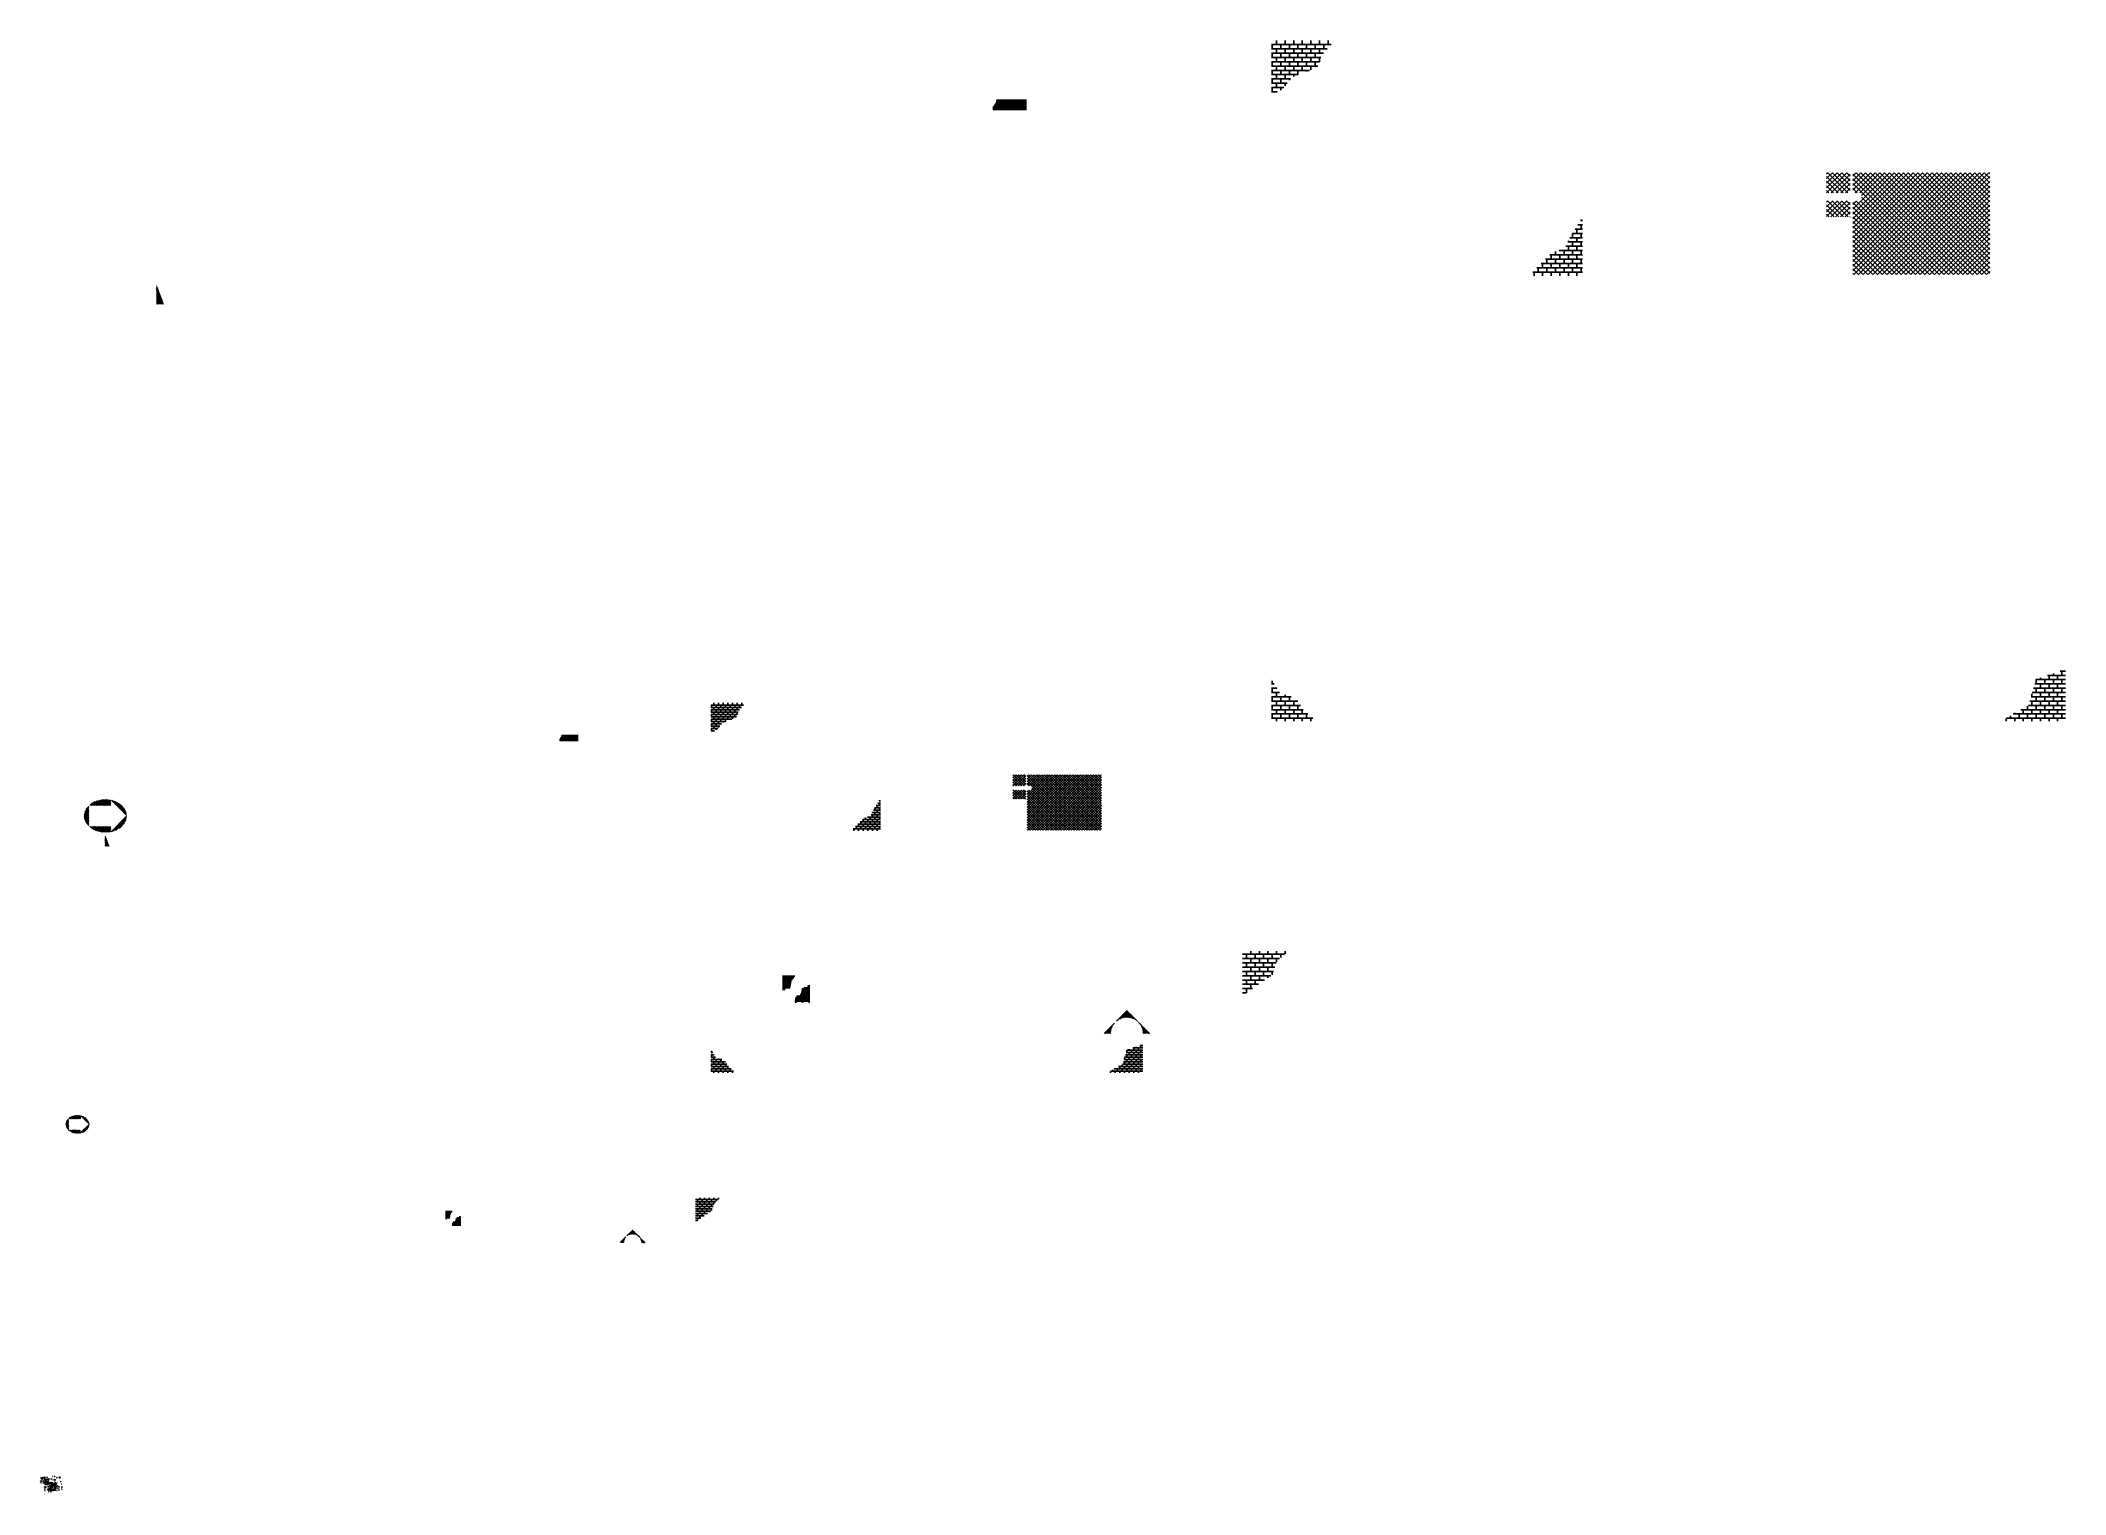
# Paper-space layout 'Layout1' of a CAD drawing. Extents: x -27590 to 13862845, y -26424 to 9949930.
import ezdxf

# ---------------------------------------------------------------- set-up
doc = ezdxf.new("R2010")
doc.units = 0
doc.header["$LTSCALE"] = 1000
doc.layers.get('0').update_dxf_attribs({"linetype": 'CONTINUOUS'})
for name, color, linetype in [('DIM', 2, 'CONTINUOUS'), ('DN', 4, 'CONTINUOUS'), ('FORM', 1, 'CONTINUOUS')]:
    doc.layers.add(name, color=color, linetype=linetype)

# ---------------------------------------------------------------- blocks, each defined once
blk = doc.blocks.new('*X')
at = {"color": 0}
for p, q in [((45733, 53920), (47954, 53920)), ((45733, 53760), (47812, 53760)), ((45733, 53600), (47670, 53600)), ((45760, 53760), (45760, 53920)), ((45760, 53440), (45760, 53600)), ((45920, 53920), (45920, 54074)), ((45920, 53600), (45920, 53760)), ((46080, 53760), (46080, 53920)), ((46080, 53440), (46080, 53600)), ((46240, 53920), (46240, 54074)), ((46240, 53600), (46240, 53760)), ((46400, 53760), (46400, 53920)), ((46400, 53440), (46400, 53600)), ((46560, 53920), (46560, 54074)), ((46560, 53600), (46560, 53760)), ((46720, 53760), (46720, 53920)), ((46720, 53440), (46720, 53600)), ((46880, 53920), (46880, 54074)), ((46880, 53600), (46880, 53760)), ((47040, 53760), (47040, 53920)), ((47040, 53440), (47040, 53600)), ((47200, 53920), (47200, 54074)), ((47200, 53600), (47200, 53760)), ((47360, 53760), (47360, 53920)), ((47360, 53440), (47360, 53600)), ((47520, 53920), (47520, 54074)), ((47520, 53600), (47520, 53760)), ((47680, 53760), (47680, 53920)), ((47840, 53920), (47840, 54074)), ((45733, 53440), (47573, 53440)), ((45733, 53280), (47520, 53280)), ((45733, 53120), (47466, 53120)), ((45733, 52960), (47152, 52960)), ((45760, 53120), (45760, 53280)), ((45760, 52800), (45760, 52960)), ((45920, 53280), (45920, 53440)), ((45920, 52960), (45920, 53120)), ((46080, 53120), (46080, 53280)), ((46080, 52800), (46080, 52960)), ((46240, 53280), (46240, 53440)), ((46240, 52960), (46240, 53120)), ((46400, 53120), (46400, 53280)), ((46400, 52800), (46400, 52960)), ((46560, 53280), (46560, 53440)), ((46560, 52960), (46560, 53120)), ((46720, 53120), (46720, 53280)), ((46720, 52800), (46720, 52960)), ((46880, 53280), (46880, 53440)), ((46880, 52960), (46880, 53120)), ((47040, 53120), (47040, 53280)), ((47040, 52918), (47040, 52960)), ((47200, 53280), (47200, 53440)), ((47200, 52978), (47200, 53120)), ((47360, 53120), (47360, 53280)), ((47520, 53281), (47520, 53440)), ((45733, 52800), (46729, 52800)), ((45733, 52640), (46437, 52640)), ((45733, 52480), (46315, 52480)), ((45733, 52320), (46193, 52320)), ((45733, 52160), (45949, 52160)), ((45760, 52480), (45760, 52640)), ((45760, 52160), (45760, 52320)), ((45920, 52640), (45920, 52800)), ((45920, 52320), (45920, 52480)), ((45920, 52145), (45920, 52160)), ((46080, 52480), (46080, 52640)), ((46080, 52227), (46080, 52320)), ((46240, 52640), (46240, 52800)), ((46240, 52382), (46240, 52480)), ((46400, 52592), (46400, 52640)), ((46560, 52736), (46560, 52800)), ((35354, 51531), (36604, 51531)), ((35354, 51500), (36604, 51500)), ((35359, 51562), (36604, 51562)), ((35367, 51594), (36604, 51594)), ((35375, 51491), (35375, 51614)), ((35380, 51625), (36604, 51625)), ((35398, 51656), (36604, 51656)), ((35422, 51688), (36604, 51688)), ((35443, 51719), (36604, 51719)), ((35459, 51750), (36604, 51750)), ((35469, 51781), (36604, 51781)), ((35475, 51812), (36604, 51812)), ((35477, 51844), (36604, 51844)), ((35500, 51491), (35500, 51871)), ((35625, 51491), (35625, 51871)), ((35750, 51491), (35750, 51871)), ((35875, 51491), (35875, 51871)), ((36000, 51491), (36000, 51871)), ((36125, 51491), (36125, 51871)), ((36250, 51491), (36250, 51871)), ((36375, 51491), (36375, 51871)), ((36500, 51491), (36500, 51871)), ((66428, 48397), (67175, 49144)), ((66428, 48574), (66999, 49144)), ((66428, 48750), (66822, 49144)), ((66428, 48927), (66645, 49144)), ((66428, 49104), (66468, 49144)), ((67218, 48394), (66468, 49144)), ((66602, 48394), (67303, 49095)), ((67303, 48486), (66645, 49144)), ((67303, 48663), (66821, 49144)), ((67303, 48839), (66998, 49144)), ((67303, 49016), (67175, 49144)), ((67403, 45483), (71064, 49144)), ((67403, 45659), (70888, 49144)), ((67403, 45836), (70711, 49144)), ((67403, 46013), (70534, 49144)), ((67403, 46190), (70357, 49144)), ((67403, 46367), (70181, 49144)), ((67403, 46543), (70004, 49144)), ((67403, 46720), (69827, 49144)), ((67403, 46897), (69650, 49144)), ((67403, 47074), (69473, 49144)), ((67403, 47250), (69297, 49144)), ((67403, 47427), (69120, 49144)), ((67403, 47604), (68943, 49144)), ((67403, 48488), (68059, 49144)), ((67403, 48665), (67882, 49144)), ((67403, 48841), (67706, 49144)), ((67403, 49018), (67529, 49144)), ((71152, 45344), (67403, 49093)), ((67441, 45344), (71241, 49144)), ((67486, 48394), (68236, 49144)), ((71329, 45344), (67529, 49144)), ((67618, 45344), (71418, 49144)), ((67663, 48394), (68413, 49144)), ((71505, 45344), (67705, 49144)), ((67733, 48111), (68766, 49144)), ((67733, 48288), (68590, 49144)), ((67795, 45344), (71595, 49144)), ((71682, 45344), (67882, 49144)), ((67971, 45344), (71771, 49144)), ((71859, 45344), (68059, 49144)), ((68148, 45344), (71948, 49144)), ((72036, 45344), (68236, 49144)), ((68325, 45344), (72125, 49144)), ((72212, 45344), (68412, 49144)), ((68502, 45344), (72302, 49144)), ((72389, 45344), (68589, 49144)), ((68679, 45344), (72479, 49144)), ((72508, 45402), (68766, 49144)), ((72508, 45579), (68943, 49144)), ((72508, 45756), (69120, 49144)), ((72508, 45932), (69296, 49144)), ((72508, 46109), (69473, 49144)), ((72508, 46286), (69650, 49144)), ((72508, 46463), (69827, 49144)), ((72508, 46639), (70003, 49144)), ((72508, 46816), (70180, 49144)), ((72508, 46993), (70357, 49144)), ((72508, 47170), (70534, 49144)), ((72508, 47347), (70711, 49144)), ((72508, 47523), (70887, 49144)), ((72508, 47700), (71064, 49144)), ((72508, 47877), (71241, 49144)), ((72508, 48054), (71418, 49144)), ((72508, 48230), (71594, 49144)), ((72508, 48407), (71771, 49144)), ((72508, 48584), (71948, 49144)), ((72508, 48761), (72125, 49144)), ((72508, 48938), (72302, 49144)), ((72508, 49114), (72478, 49144)), ((67041, 48394), (66428, 49007)), ((66864, 48394), (66428, 48830)), ((66688, 48394), (66428, 48654)), ((66511, 48394), (66428, 48477)), ((66779, 48394), (67303, 48918)), ((66956, 48394), (67303, 48741)), ((67132, 48394), (67303, 48565)), ((70975, 45344), (67403, 48916)), ((70798, 45344), (67403, 48739)), ((67571, 48394), (67403, 48563)), ((68855, 45344), (72508, 48997)), ((69032, 45344), (72508, 48820)), ((69209, 45344), (72508, 48643)), ((69386, 45344), (72508, 48466)), ((66428, 47513), (67009, 48094)), ((66428, 47690), (66832, 48094)), ((66428, 47866), (66656, 48094)), ((66428, 48043), (66479, 48094)), ((66880, 47494), (66428, 47947)), ((66704, 47494), (66428, 47770)), ((66527, 47494), (66428, 47593)), ((67057, 47494), (66457, 48094)), ((66586, 47494), (67186, 48094)), ((67234, 47494), (66634, 48094)), ((66763, 47494), (67303, 48034)), ((67303, 47602), (66811, 48094)), ((66940, 47494), (67303, 47858)), ((67303, 47779), (66988, 48094)), ((67116, 47494), (67303, 47681)), ((67303, 47955), (67164, 48094)), ((67403, 47781), (67716, 48094)), ((67403, 47958), (67540, 48094)), ((70091, 45344), (67403, 48032)), ((69914, 45344), (67403, 47855)), ((69738, 45344), (67403, 47679)), ((70268, 45344), (67518, 48094)), ((70445, 45344), (67695, 48094)), ((70621, 45344), (67733, 48233)), ((69562, 45344), (72508, 48290)), ((69739, 45344), (72508, 48113)), ((69916, 45344), (72508, 47936)), ((70093, 45344), (72508, 47759)), ((70270, 45344), (72508, 47582)), ((56951, 46880), (57333, 46880)), ((56960, 46720), (56960, 46880)), ((57052, 47040), (57333, 47040)), ((57120, 46880), (57120, 47040)), ((57152, 47200), (57333, 47200)), ((57253, 47360), (57333, 47360)), ((57280, 47360), (57280, 47402)), ((57280, 47040), (57280, 47200)), ((57280, 46720), (57280, 46880)), ((67293, 47494), (67303, 47504)), ((69561, 45344), (67403, 47502)), ((69384, 45344), (67403, 47325)), ((69207, 45344), (67403, 47148)), ((69030, 45344), (67403, 46972)), ((70446, 45344), (72508, 47406)), ((70623, 45344), (72508, 47229)), ((70800, 45344), (72508, 47052)), ((70977, 45344), (72508, 46875)), ((56105, 46080), (57333, 46080)), ((56160, 45920), (56160, 46080)), ((56320, 46080), (56320, 46202)), ((56456, 46240), (57333, 46240)), ((56480, 46240), (56480, 46247)), ((56480, 45920), (56480, 46080)), ((56640, 46080), (56640, 46240)), ((56701, 46400), (57333, 46400)), ((56778, 46560), (57333, 46560)), ((56800, 46560), (56800, 46606)), ((56800, 46240), (56800, 46400)), ((56800, 45920), (56800, 46080)), ((56855, 46720), (57333, 46720)), ((56960, 46400), (56960, 46560)), ((56960, 46080), (56960, 46240)), ((57120, 46560), (57120, 46720)), ((57120, 46240), (57120, 46400)), ((57120, 45920), (57120, 46080)), ((57280, 46400), (57280, 46560)), ((57280, 46080), (57280, 46240)), ((68854, 45344), (67403, 46795)), ((68677, 45344), (67403, 46618)), ((68500, 45344), (67403, 46441)), ((68323, 45344), (67403, 46264)), ((68147, 45344), (67403, 46088)), ((71153, 45344), (72508, 46699)), ((71330, 45344), (72508, 46522)), ((71507, 45344), (72508, 46345)), ((71684, 45344), (72508, 46168)), ((55471, 45440), (57333, 45440)), ((55520, 45294), (55520, 45440)), ((55626, 45600), (57333, 45600)), ((55680, 45440), (55680, 45600)), ((55785, 45760), (57333, 45760)), ((55840, 45600), (55840, 45760)), ((55840, 45294), (55840, 45440)), ((55945, 45920), (57333, 45920)), ((56000, 45760), (56000, 45920)), ((56000, 45440), (56000, 45600)), ((56160, 45600), (56160, 45760)), ((56160, 45294), (56160, 45440)), ((56320, 45760), (56320, 45920)), ((56320, 45440), (56320, 45600)), ((56480, 45600), (56480, 45760)), ((56480, 45294), (56480, 45440)), ((56640, 45760), (56640, 45920)), ((56640, 45440), (56640, 45600)), ((56800, 45600), (56800, 45760)), ((56800, 45294), (56800, 45440)), ((56960, 45760), (56960, 45920)), ((56960, 45440), (56960, 45600)), ((57120, 45600), (57120, 45760)), ((57120, 45294), (57120, 45440)), ((57280, 45760), (57280, 45920)), ((57280, 45440), (57280, 45600)), ((67970, 45344), (67403, 45911)), ((67793, 45344), (67403, 45734)), ((67616, 45344), (67403, 45557)), ((67439, 45344), (67403, 45381)), ((71861, 45344), (72508, 45991)), ((72037, 45344), (72508, 45815)), ((72214, 45344), (72508, 45638)), ((72391, 45344), (72508, 45461)), ((4160, 44951), (4165, 44956)), ((4160, 44907), (4177, 44924)), ((4160, 44863), (4189, 44892)), ((4160, 44819), (4202, 44860)), ((4160, 44774), (4214, 44828)), ((4160, 44730), (4226, 44796)), ((4160, 44686), (4238, 44764)), ((4160, 44642), (4250, 44732)), ((4160, 44598), (4262, 44700)), ((4160, 44553), (4274, 44668)), ((4160, 44509), (4287, 44636)), ((4160, 44465), (4299, 44604)), ((4160, 44421), (4311, 44572)), ((4160, 44377), (4323, 44540)), ((4160, 44332), (4335, 44508)), ((4160, 44288), (4347, 44476)), ((4160, 44244), (4359, 44443)), ((4202, 44242), (4372, 44411)), ((4246, 44242), (4384, 44379)), ((4291, 44242), (4396, 44347)), ((4335, 44242), (4408, 44315)), ((4379, 44242), (4420, 44283)), ((4423, 44242), (4432, 44251)), ((45733, 30240), (45735, 30240)), ((45760, 30080), (45760, 30200)), ((74230, 30240), (75333, 30240)), ((74240, 30080), (74240, 30240)), ((74400, 30240), (74400, 30314)), ((74560, 30080), (74560, 30240)), ((74657, 30400), (75333, 30400)), ((74720, 30240), (74720, 30400)), ((74880, 30400), (74880, 30475)), ((74880, 30080), (74880, 30240)), ((75040, 30240), (75040, 30400)), ((75136, 30560), (75333, 30560)), ((75200, 30400), (75200, 30560)), ((75200, 30080), (75200, 30240)), ((45733, 30080), (45833, 30080)), ((45733, 29920), (45931, 29920)), ((45733, 29760), (46029, 29760)), ((45733, 29600), (46470, 29600)), ((45760, 29760), (45760, 29920)), ((45760, 29440), (45760, 29600)), ((45920, 29920), (45920, 29938)), ((45920, 29600), (45920, 29760)), ((46080, 29440), (46080, 29600)), ((46240, 29600), (46240, 29672)), ((46400, 29440), (46400, 29600)), ((74047, 29600), (75333, 29600)), ((74080, 29600), (74080, 29717)), ((74092, 29760), (75333, 29760)), ((74138, 29920), (75333, 29920)), ((74184, 30080), (75333, 30080)), ((74240, 29760), (74240, 29920)), ((74240, 29440), (74240, 29600)), ((74400, 29920), (74400, 30080)), ((74400, 29600), (74400, 29760)), ((74560, 29760), (74560, 29920)), ((74560, 29440), (74560, 29600)), ((74720, 29920), (74720, 30080)), ((74720, 29600), (74720, 29760)), ((74880, 29760), (74880, 29920)), ((74880, 29440), (74880, 29600)), ((75040, 29920), (75040, 30080)), ((75040, 29600), (75040, 29760)), ((75200, 29760), (75200, 29920)), ((75200, 29440), (75200, 29600)), ((45733, 29440), (46714, 29440)), ((45733, 29280), (46813, 29280)), ((45733, 29120), (46915, 29120)), ((45733, 28960), (47092, 28960)), ((45733, 28800), (47268, 28800)), ((45760, 29120), (45760, 29280)), ((45760, 28800), (45760, 28960)), ((45920, 29280), (45920, 29440)), ((45920, 28960), (45920, 29120)), ((45920, 28695), (45920, 28800)), ((46080, 29120), (46080, 29280)), ((46080, 28800), (46080, 28960)), ((46240, 29280), (46240, 29440)), ((46240, 28960), (46240, 29120)), ((46240, 28695), (46240, 28800)), ((46400, 29120), (46400, 29280)), ((46400, 28800), (46400, 28960)), ((46560, 29280), (46560, 29440)), ((46560, 28960), (46560, 29120)), ((46560, 28695), (46560, 28800)), ((46720, 29120), (46720, 29280)), ((46720, 28800), (46720, 28960)), ((46880, 28960), (46880, 29120)), ((46880, 28695), (46880, 28800)), ((47040, 28800), (47040, 28960)), ((47200, 28695), (47200, 28800)), ((73120, 28695), (73120, 28794)), ((73130, 28800), (75333, 28800)), ((73280, 28800), (73280, 28895)), ((73382, 28960), (75333, 28960)), ((73440, 28960), (73440, 28997)), ((73440, 28695), (73440, 28800)), ((73600, 28800), (73600, 28960)), ((73666, 29120), (75333, 29120)), ((73760, 28960), (73760, 29120)), ((73760, 28695), (73760, 28800)), ((73920, 29120), (73920, 29254)), ((73920, 28800), (73920, 28960)), ((73955, 29280), (75333, 29280)), ((74001, 29440), (75333, 29440)), ((74080, 29280), (74080, 29440)), ((74080, 28960), (74080, 29120)), ((74080, 28695), (74080, 28800)), ((74240, 29120), (74240, 29280)), ((74240, 28800), (74240, 28960)), ((74400, 29280), (74400, 29440)), ((74400, 28960), (74400, 29120)), ((74400, 28695), (74400, 28800)), ((74560, 29120), (74560, 29280)), ((74560, 28800), (74560, 28960)), ((74720, 29280), (74720, 29440)), ((74720, 28960), (74720, 29120)), ((74720, 28695), (74720, 28800)), ((74880, 29120), (74880, 29280)), ((74880, 28800), (74880, 28960)), ((75040, 29280), (75040, 29440)), ((75040, 28960), (75040, 29120)), ((75040, 28695), (75040, 28800)), ((75200, 29120), (75200, 29280)), ((75200, 28800), (75200, 28960)), ((1726, 25546), (1873, 25693)), ((1770, 25546), (1944, 25720)), ((1814, 25546), (2006, 25738)), ((1858, 25546), (2063, 25751)), ((1902, 25546), (2116, 25760)), ((1947, 25546), (2166, 25766)), ((1991, 25546), (2214, 25769)), ((2035, 25546), (2259, 25770)), ((2079, 25546), (2302, 25769)), ((2123, 25546), (2344, 25767)), ((2168, 25546), (2384, 25763)), ((2212, 25546), (2423, 25757)), ((2256, 25546), (2460, 25750)), ((2300, 25546), (2462, 25708)), ((2483, 25729), (2496, 25743)), ((2505, 25707), (2532, 25734)), ((2527, 25685), (2566, 25724)), ((2549, 25663), (2599, 25712)), ((2571, 25641), (2631, 25700)), ((2593, 25618), (2662, 25687)), ((2615, 25596), (2692, 25673)), ((1467, 25155), (1647, 25335)), ((1469, 25201), (1647, 25379)), ((1469, 25113), (1647, 25291)), ((1474, 25074), (1647, 25247)), ((1476, 25253), (1647, 25424)), ((1482, 25038), (1647, 25203)), ((1493, 25313), (1647, 25468)), ((1493, 25004), (1647, 25159)), ((1505, 24972), (1647, 25114)), ((1519, 24942), (1647, 25070)), ((1529, 25394), (1647, 25512)), ((1535, 24913), (1647, 25026)), ((1551, 24886), (1647, 24982)), ((1569, 24860), (1647, 24938)), ((1681, 25546), (1783, 25647)), ((2344, 25546), (2462, 25664)), ((2389, 25546), (2462, 25619)), ((2433, 25546), (2462, 25575)), ((2472, 24569), (3053, 25150)), ((2530, 24583), (3050, 25103)), ((2594, 24603), (3041, 25049)), ((2638, 25574), (2720, 25657)), ((2660, 25552), (2748, 25641)), ((2668, 24633), (3021, 24985)), ((2682, 25530), (2775, 25624)), ((2704, 25508), (2801, 25606)), ((2726, 25486), (2827, 25587)), ((2748, 25464), (2851, 25567)), ((2770, 25442), (2874, 25546)), ((2792, 25420), (2896, 25523)), ((2814, 25398), (2917, 25500)), ((2836, 25375), (2937, 25476)), ((2858, 25353), (2956, 25450)), ((2881, 25331), (2973, 25424)), ((2903, 25309), (2990, 25396)), ((2925, 25287), (3005, 25367)), ((2947, 25265), (3019, 25337)), ((2969, 25243), (3030, 25304)), ((2991, 25221), (3040, 25270)), ((3013, 25199), (3048, 25233)), ((3035, 25177), (3052, 25193)), ((1588, 24835), (1647, 24893)), ((1609, 24811), (1647, 24849)), ((1630, 24788), (1647, 24805)), ((1652, 24766), (1657, 24770)), ((1676, 24745), (1701, 24770)), ((1700, 24725), (1745, 24770)), ((1725, 24706), (1790, 24770)), ((1752, 24689), (1834, 24770)), ((1779, 24672), (1878, 24770)), ((1807, 24655), (1922, 24770)), ((1836, 24640), (1966, 24770)), ((1866, 24626), (2010, 24770)), ((1897, 24613), (2055, 24770)), ((1930, 24601), (2099, 24770)), ((1963, 24591), (2143, 24770)), ((1998, 24581), (2187, 24770)), ((2033, 24572), (2231, 24770)), ((2070, 24564), (2276, 24770)), ((2107, 24558), (2320, 24770)), ((2146, 24553), (2364, 24770)), ((2187, 24549), (2408, 24770)), ((2229, 24547), (2452, 24770)), ((2273, 24547), (2462, 24735)), ((2319, 24548), (2462, 24691)), ((2367, 24552), (2462, 24647)), ((2417, 24559), (2462, 24603)), ((2768, 24688), (2974, 24895)), ((44656, 20000), (46216, 20000)), ((44656, 19840), (46027, 19840)), ((44656, 19680), (45909, 19680)), ((44800, 19840), (44800, 20000)), ((44800, 19520), (44800, 19680)), ((44960, 20000), (44960, 20121)), ((44960, 19680), (44960, 19840)), ((45120, 19840), (45120, 20000)), ((45120, 19520), (45120, 19680)), ((45280, 20000), (45280, 20121)), ((45280, 19680), (45280, 19840)), ((45440, 19840), (45440, 20000)), ((45440, 19520), (45440, 19680)), ((45600, 20000), (45600, 20121)), ((45600, 19680), (45600, 19840)), ((45760, 19840), (45760, 20000)), ((45760, 19520), (45760, 19680)), ((45920, 20000), (45920, 20121)), ((45920, 19713), (45920, 19840)), ((46080, 19885), (46080, 20000)), ((46240, 20020), (46240, 20121)), ((27504, 19188), (27959, 19188)), ((27504, 19125), (27921, 19125)), ((27504, 19062), (27882, 19062)), ((27504, 19000), (27844, 19000)), ((27504, 18938), (27829, 18938)), ((27504, 18875), (27816, 18875)), ((27750, 18727), (27750, 19190)), ((44656, 19520), (45856, 19520)), ((44656, 19360), (45802, 19360)), ((44656, 19200), (45707, 19200)), ((44656, 19040), (45478, 19040)), ((44656, 18880), (45249, 18880)), ((44800, 19200), (44800, 19360)), ((44800, 18880), (44800, 19040)), ((44960, 19360), (44960, 19520)), ((44960, 19040), (44960, 19200)), ((44960, 18720), (44960, 18880)), ((45120, 19200), (45120, 19360)), ((45120, 18880), (45120, 19040)), ((45280, 19360), (45280, 19520)), ((45280, 19040), (45280, 19200)), ((45440, 19200), (45440, 19360)), ((45440, 19013), (45440, 19040)), ((45600, 19360), (45600, 19520)), ((45600, 19125), (45600, 19200)), ((45760, 19237), (45760, 19360)), ((27504, 18812), (27804, 18812)), ((27504, 18750), (27791, 18750)), ((27504, 18688), (27601, 18688)), ((27963, 18250), (28504, 18250)), ((27982, 18312), (28504, 18312)), ((28000, 18190), (28000, 18372)), ((28001, 18375), (28504, 18375)), ((28020, 18438), (28504, 18438)), ((28166, 18500), (28504, 18500)), ((28202, 18562), (28504, 18562)), ((28215, 18625), (28504, 18625)), ((28229, 18688), (28504, 18688)), ((28250, 18190), (28250, 18730)), ((28294, 18750), (28504, 18750)), ((28434, 18812), (28504, 18812)), ((28500, 18190), (28500, 18842)), ((44656, 18720), (45020, 18720)), ((44656, 18560), (44791, 18560)), ((44800, 18566), (44800, 18720)), ((39494, 17043), (39883, 17432)), ((39950, 17500), (40353, 17903)), ((40078, 17583), (40376, 17881)), ((40152, 17613), (40398, 17859)), ((40213, 17630), (40420, 17836)), ((40266, 17639), (40442, 17814)), ((40314, 17643), (40464, 17792)), ((40359, 17643), (40486, 17770)), ((40400, 17640), (40508, 17748)), ((40439, 17635), (40530, 17726)), ((40476, 17628), (40552, 17704)), ((40511, 17618), (40574, 17682)), ((40544, 17607), (40596, 17660)), ((40576, 17595), (40619, 17638)), ((40606, 17581), (40641, 17616)), ((40635, 17566), (40663, 17593)), ((40662, 17549), (40685, 17571)), ((40689, 17531), (40707, 17549)), ((40714, 17512), (40729, 17527)), ((40738, 17492), (40751, 17505)), ((40761, 17471), (40773, 17483)), ((40783, 17448), (40795, 17461)), ((40803, 17424), (40817, 17439)), ((40822, 17399), (40840, 17417)), ((40841, 17373), (40862, 17395)), ((40858, 17346), (40884, 17372)), ((39538, 17043), (39800, 17305)), ((39582, 17043), (39770, 17231)), ((39626, 17043), (39753, 17170)), ((39671, 17043), (39744, 17117)), ((39715, 17043), (39740, 17069)), ((40873, 17318), (40906, 17350)), ((40888, 17288), (40928, 17328)), ((40900, 17257), (40950, 17306)), ((40912, 17224), (40972, 17284)), ((40922, 17189), (40994, 17262)), ((40930, 17153), (41016, 17240)), ((40935, 17115), (41038, 17218)), ((40939, 17074), (41061, 17196)), ((40952, 17043), (41083, 17174)), ((40996, 17043), (41105, 17151)), ((41041, 17043), (41127, 17129)), ((41085, 17043), (41149, 17107)), ((41129, 17043), (41171, 17085)), ((41173, 17043), (41193, 17063)), ((359, 20), (363, 23)), ((359, 20), (362, 23)), ((359, 20), (362, 23)), ((359, 20), (362, 23)), ((359, 21), (362, 23)), ((359, 21), (361, 23)), ((359, 21), (361, 23)), ((359, 21), (361, 23)), ((359, 22), (361, 23)), ((359, 22), (360, 23)), ((359, 22), (360, 23)), ((359, 19), (361, 21)), ((359, 19), (361, 21)), ((359, 18), (361, 20)), ((359, 18), (361, 20)), ((359, 18), (361, 20)), ((359, 19), (361, 20)), ((359, 17), (361, 19)), ((359, 17), (361, 19)), ((359, 17), (361, 19)), ((359, 18), (361, 19)), ((359, 16), (361, 18)), ((359, 16), (361, 18)), ((359, 16), (361, 18)), ((359, 17), (361, 18)), ((359, 15), (361, 17)), ((359, 15), (361, 17)), ((359, 16), (361, 17)), ((360, 15), (361, 17)), ((360, 15), (362, 16)), ((360, 15), (362, 16)), ((360, 15), (361, 16)), ((360, 15), (361, 16)), ((360, 15), (361, 16)), ((361, 21), (363, 23)), ((361, 15), (363, 16)), ((361, 15), (363, 16)), ((361, 15), (363, 16)), ((361, 15), (362, 16)), ((362, 21), (363, 23)), ((362, 21), (363, 23)), ((362, 21), (363, 22)), ((362, 21), (363, 22)), ((362, 15), (363, 16)), ((362, 15), (363, 16)), ((362, 15), (363, 16)), ((363, 21), (363, 22)), ((363, 21), (363, 22)), ((363, 21), (363, 21)), ((363, 15), (363, 15)), ((363, 15), (363, 15)), ((363, 15), (363, 15)), ((364, 21), (365, 23)), ((364, 21), (365, 23)), ((364, 21), (365, 23)), ((364, 22), (365, 23)), ((364, 22), (365, 23)), ((364, 22), (365, 23)), ((364, 22), (364, 23)), ((364, 23), (364, 23)), ((364, 23), (364, 23)), ((364, 20), (365, 21)), ((364, 20), (365, 22)), ((364, 20), (365, 22)), ((364, 21), (365, 22)), ((364, 17), (368, 21)), ((364, 17), (368, 21)), ((364, 17), (368, 21)), ((364, 19), (365, 21)), ((364, 19), (365, 21)), ((364, 20), (365, 21)), ((364, 16), (368, 20)), ((364, 17), (366, 20)), ((364, 18), (366, 20)), ((364, 18), (365, 20)), ((364, 18), (365, 20)), ((364, 18), (365, 20)), ((364, 19), (365, 20)), ((364, 16), (365, 18)), ((364, 16), (365, 18)), ((364, 15), (365, 17)), ((364, 15), (365, 17)), ((364, 16), (365, 17)), ((364, 15), (365, 16)), ((364, 15), (365, 16)), ((364, 15), (365, 16)), ((364, 15), (365, 16)), ((365, 15), (365, 15)), ((365, 15), (365, 15)), ((365, 15), (365, 15)), ((365, 15), (365, 15)), ((366, 21), (368, 23)), ((366, 21), (368, 23)), ((366, 22), (367, 23)), ((366, 22), (367, 23)), ((366, 22), (367, 23)), ((366, 22), (367, 23)), ((366, 23), (366, 23)), ((366, 23), (366, 23)), ((366, 20), (368, 22)), ((366, 20), (368, 22)), ((366, 21), (368, 22)), ((366, 21), (368, 22)), ((366, 20), (368, 21)), ((366, 18), (368, 20)), ((366, 18), (368, 20)), ((366, 18), (368, 20)), ((366, 17), (368, 19)), ((366, 17), (368, 19)), ((366, 17), (368, 19)), ((366, 18), (368, 19)), ((366, 16), (368, 18)), ((366, 16), (368, 18)), ((366, 17), (368, 18)), ((366, 15), (368, 17)), ((366, 15), (368, 17)), ((366, 15), (368, 17)), ((366, 16), (368, 17)), ((366, 15), (368, 16)), ((366, 15), (368, 16)), ((366, 15), (368, 16)), ((367, 15), (368, 16)), ((367, 15), (368, 15)), ((367, 15), (368, 15)), ((368, 20), (372, 23)), ((368, 20), (371, 23)), ((368, 20), (371, 23)), ((368, 20), (371, 23)), ((368, 21), (371, 23)), ((368, 21), (370, 23)), ((368, 21), (370, 23)), ((368, 21), (370, 23)), ((368, 22), (370, 23)), ((368, 22), (369, 23)), ((368, 19), (370, 21)), ((368, 19), (370, 21)), ((368, 19), (370, 21)), ((368, 16), (371, 20)), ((368, 17), (371, 20)), ((368, 17), (371, 20)), ((368, 17), (371, 20)), ((368, 18), (370, 20)), ((368, 18), (370, 20)), ((368, 18), (370, 20)), ((368, 18), (370, 20)), ((368, 19), (370, 20)), ((368, 16), (370, 18)), ((368, 16), (370, 18)), ((368, 15), (370, 17)), ((368, 15), (370, 17)), ((368, 16), (370, 17)), ((368, 15), (368, 15)), ((369, 15), (370, 17)), ((369, 15), (371, 16)), ((369, 15), (371, 16)), ((369, 15), (370, 16)), ((369, 15), (370, 16)), ((369, 15), (370, 16)), ((370, 21), (372, 23)), ((370, 18), (372, 20)), ((370, 18), (372, 20)), ((370, 15), (372, 16)), ((370, 15), (372, 16)), ((370, 15), (372, 16)), ((370, 15), (371, 16)), ((371, 21), (372, 23)), ((371, 21), (372, 23)), ((371, 21), (372, 23)), ((371, 21), (372, 22)), ((371, 18), (372, 20)), ((371, 18), (372, 19)), ((371, 18), (372, 19)), ((371, 15), (372, 16)), ((371, 15), (372, 16)), ((371, 15), (372, 16)), ((372, 21), (372, 21)), ((372, 21), (372, 22)), ((372, 21), (372, 22)), ((372, 18), (372, 19)), ((372, 18), (372, 19)), ((372, 18), (372, 18)), ((372, 18), (372, 18)), ((372, 15), (372, 15)), ((372, 15), (372, 15)), ((372, 15), (372, 15)), ((372, 15), (372, 15)), ((373, 19), (377, 23)), ((373, 19), (376, 23)), ((373, 20), (376, 23)), ((373, 21), (375, 23)), ((373, 21), (374, 23)), ((373, 22), (374, 23)), ((373, 22), (374, 23)), ((373, 22), (374, 23)), ((373, 20), (375, 22)), ((373, 20), (375, 22)), ((373, 21), (375, 22)), ((373, 21), (375, 22)), ((373, 19), (375, 21)), ((373, 18), (375, 20)), ((373, 18), (375, 20)), ((373, 18), (375, 20)), ((373, 19), (375, 20)), ((373, 17), (375, 19)), ((373, 17), (375, 19)), ((373, 17), (375, 19)), ((373, 18), (375, 19)), ((373, 16), (375, 18)), ((373, 16), (375, 18)), ((373, 17), (375, 18)), ((373, 15), (375, 17)), ((373, 15), (375, 17)), ((373, 15), (375, 17)), ((373, 16), (375, 17)), ((373, 15), (375, 16)), ((373, 15), (375, 16)), ((373, 15), (375, 16)), ((374, 15), (375, 16)), ((374, 15), (375, 15)), ((374, 15), (375, 15)), ((374, 15), (375, 15)), ((375, 21), (377, 23)), ((376, 19), (380, 23)), ((376, 20), (379, 23)), ((376, 20), (379, 23)), ((376, 21), (377, 23)), ((376, 21), (377, 23)), ((376, 21), (377, 23)), ((376, 20), (378, 22)), ((376, 20), (378, 22)), ((376, 21), (378, 22)), ((376, 21), (378, 22)), ((376, 19), (378, 21)), ((376, 19), (378, 21)), ((376, 18), (378, 20)), ((376, 18), (378, 20)), ((376, 18), (378, 20)), ((376, 19), (378, 20)), ((376, 17), (378, 19)), ((376, 17), (378, 19)), ((376, 18), (378, 19)), ((376, 16), (378, 18)), ((376, 16), (378, 18)), ((376, 17), (378, 18)), ((376, 17), (378, 18)), ((376, 15), (378, 17)), ((376, 15), (378, 17)), ((376, 15), (378, 17)), ((376, 16), (378, 17)), ((376, 15), (378, 16)), ((376, 15), (378, 16)), ((377, 15), (378, 16)), ((377, 15), (378, 16)), ((377, 15), (378, 15)), ((377, 15), (378, 15)), ((378, 21), (380, 23)), ((378, 21), (380, 23)), ((378, 15), (378, 15)), ((379, 21), (380, 23)), ((379, 21), (380, 23)), ((379, 21), (380, 23)), ((379, 20), (381, 22)), ((379, 20), (381, 22)), ((379, 20), (381, 22)), ((379, 21), (381, 22)), ((379, 21), (381, 22)), ((379, 19), (381, 21)), ((379, 19), (381, 21)), ((379, 19), (381, 21)), ((379, 20), (381, 21)), ((379, 18), (381, 20)), ((379, 18), (381, 20)), ((379, 18), (381, 20)), ((379, 19), (381, 20)), ((379, 17), (381, 19)), ((379, 18), (381, 19)), ((379, 17), (381, 19)), ((379, 17), (381, 18)), ((379, 16), (381, 18)), ((379, 16), (381, 18)), ((379, 16), (381, 18)), ((379, 16), (381, 17)), ((379, 15), (381, 17)), ((379, 15), (381, 17)), ((379, 15), (381, 17)), ((379, 15), (381, 16)), ((379, 15), (381, 16)), ((380, 15), (381, 16)), ((380, 15), (381, 16)), ((380, 15), (381, 15)), ((381, 15), (381, 15)), ((381, 15), (381, 15)), ((382, 20), (385, 23)), ((382, 20), (385, 23)), ((382, 20), (384, 23)), ((382, 20), (384, 23)), ((382, 21), (384, 23)), ((382, 21), (384, 23)), ((382, 21), (383, 23)), ((382, 21), (383, 23)), ((382, 22), (383, 23)), ((382, 22), (383, 23)), ((382, 22), (382, 23)), ((382, 19), (383, 21)), ((382, 19), (383, 21)), ((382, 19), (383, 20)), ((382, 19), (383, 20)), ((382, 18), (383, 20)), ((382, 18), (383, 20)), ((382, 18), (383, 20)), ((382, 17), (384, 20)), ((382, 17), (384, 20)), ((382, 17), (384, 20)), ((382, 17), (384, 20)), ((382, 16), (385, 20)), ((382, 16), (383, 18)), ((382, 16), (383, 18)), ((382, 16), (383, 17)), ((382, 15), (383, 17)), ((382, 15), (383, 17)), ((382, 15), (383, 17)), ((382, 15), (383, 16)), ((382, 15), (384, 16)), ((382, 15), (384, 16)), ((382, 15), (384, 16)), ((383, 18), (385, 20)), ((383, 15), (384, 16)), ((383, 15), (385, 16)), ((383, 15), (385, 16)), ((383, 15), (385, 16)), ((384, 21), (385, 23)), ((384, 21), (385, 23)), ((384, 21), (386, 23)), ((384, 21), (386, 23)), ((384, 18), (385, 20)), ((384, 18), (385, 20)), ((384, 18), (386, 19)), ((384, 15), (385, 16)), ((384, 15), (386, 16)), ((384, 15), (386, 16)), ((385, 21), (386, 22)), ((385, 21), (386, 22)), ((385, 21), (386, 22)), ((385, 21), (386, 21)), ((385, 18), (386, 19)), ((385, 18), (386, 19)), ((385, 18), (386, 19)), ((385, 18), (386, 18)), ((385, 15), (386, 16)), ((385, 15), (386, 15)), ((385, 15), (386, 15)), ((385, 15), (386, 15)), ((386, 23), (386, 23)), ((386, 23), (387, 23)), ((386, 22), (387, 23)), ((386, 22), (387, 23)), ((386, 22), (387, 23)), ((386, 22), (388, 23)), ((386, 21), (388, 23)), ((387, 21), (388, 23)), ((387, 21), (388, 23)), ((387, 21), (389, 23)), ((387, 21), (389, 23)), ((388, 21), (389, 23)), ((388, 21), (389, 23)), ((388, 21), (390, 23)), ((388, 21), (390, 23)), ((388, 21), (390, 23)), ((388, 20), (391, 23)), ((388, 20), (391, 23)), ((388, 20), (389, 21)), ((388, 20), (389, 21)), ((388, 19), (389, 21)), ((388, 19), (389, 21)), ((388, 19), (389, 20)), ((388, 18), (389, 20)), ((388, 18), (389, 20)), ((388, 18), (389, 20)), ((388, 18), (389, 19)), ((388, 17), (389, 19)), ((388, 17), (389, 19)), ((388, 17), (389, 18)), ((388, 17), (389, 18)), ((388, 16), (389, 18)), ((388, 16), (389, 18)), ((388, 16), (389, 17)), ((388, 16), (389, 17)), ((388, 15), (389, 17)), ((388, 15), (389, 17)), ((388, 15), (389, 16)), ((388, 15), (389, 16)), ((388, 15), (389, 16)), ((388, 15), (389, 16)), ((389, 15), (389, 15)), ((389, 15), (389, 15)), ((389, 15), (389, 15)), ((390, 21), (391, 23)), ((390, 21), (391, 23)), ((390, 21), (391, 23)), ((390, 21), (391, 22)), ((391, 21), (391, 22)), ((391, 21), (391, 22)), ((392, 23), (392, 23)), ((392, 23), (392, 23)), ((392, 22), (392, 23)), ((392, 22), (393, 23)), ((392, 22), (393, 23)), ((392, 22), (393, 23)), ((392, 21), (393, 23)), ((392, 21), (393, 23)), ((392, 21), (393, 22)), ((392, 20), (393, 22)), ((392, 20), (393, 22)), ((392, 20), (393, 22)), ((392, 20), (393, 21)), ((392, 19), (393, 21)), ((392, 19), (393, 21)), ((392, 19), (393, 21)), ((392, 19), (393, 20)), ((392, 18), (393, 20)), ((392, 18), (393, 20)), ((392, 18), (393, 19)), ((392, 18), (393, 19)), ((392, 17), (393, 19)), ((392, 17), (393, 19)), ((392, 17), (393, 18)), ((392, 17), (393, 18)), ((392, 16), (393, 18)), ((392, 16), (393, 18)), ((392, 16), (393, 17)), ((392, 15), (393, 17)), ((392, 15), (393, 17)), ((392, 15), (393, 17)), ((392, 15), (393, 16)), ((392, 15), (393, 16)), ((392, 15), (393, 16)), ((392, 15), (393, 15)), ((393, 15), (393, 15)), ((393, 15), (393, 15)), ((393, 15), (393, 15)), ((394, 22), (395, 23)), ((394, 22), (395, 23)), ((394, 22), (395, 23)), ((394, 21), (396, 23)), ((394, 21), (396, 23)), ((394, 21), (396, 23)), ((394, 20), (396, 23)), ((394, 20), (397, 23)), ((394, 20), (397, 23)), ((394, 20), (397, 23)), ((394, 19), (396, 21)), ((394, 19), (396, 21)), ((394, 19), (396, 21)), ((394, 19), (396, 20)), ((394, 18), (396, 20)), ((394, 18), (396, 20)), ((394, 18), (396, 20)), ((394, 18), (396, 19)), ((394, 17), (396, 19)), ((394, 17), (396, 19)), ((394, 17), (396, 18)), ((394, 17), (396, 18)), ((394, 16), (396, 18)), ((394, 16), (396, 18)), ((394, 16), (396, 17)), ((394, 15), (396, 17)), ((394, 15), (396, 17)), ((394, 15), (396, 17)), ((394, 15), (396, 16)), ((394, 15), (396, 16)), ((394, 15), (396, 16)), ((395, 15), (396, 16)), ((395, 15), (396, 16)), ((395, 15), (397, 16)), ((395, 15), (397, 16)), ((396, 21), (397, 23)), ((396, 21), (398, 23)), ((396, 21), (398, 23)), ((396, 15), (397, 16)), ((396, 15), (398, 16)), ((396, 15), (398, 16)), ((396, 15), (398, 16)), ((397, 21), (398, 23)), ((397, 21), (398, 22)), ((397, 21), (398, 22)), ((397, 21), (398, 22)), ((397, 15), (398, 16)), ((397, 15), (398, 15)), ((397, 15), (398, 15)), ((398, 22), (400, 23)), ((398, 22), (400, 23)), ((398, 21), (400, 23)), ((398, 21), (400, 23)), ((398, 21), (401, 23)), ((398, 20), (401, 23)), ((398, 20), (401, 23)), ((398, 20), (401, 23)), ((398, 20), (402, 23)), ((398, 21), (398, 22)), ((398, 19), (400, 21)), ((398, 19), (400, 21)), ((398, 19), (400, 21)), ((398, 16), (398, 16)), ((398, 16), (399, 16)), ((398, 15), (399, 16)), ((398, 15), (399, 16)), ((398, 15), (400, 16)), ((398, 15), (400, 16)), ((398, 15), (398, 15)), ((398, 15), (398, 15)), ((399, 22), (399, 23)), ((399, 19), (400, 20)), ((399, 19), (400, 20)), ((399, 19), (400, 20)), ((399, 18), (400, 20)), ((399, 18), (400, 20)), ((399, 18), (401, 20)), ((399, 18), (401, 20)), ((399, 15), (402, 18)), ((399, 15), (402, 18)), ((399, 15), (400, 16)), ((399, 15), (400, 16)), ((400, 21), (402, 23)), ((400, 18), (401, 20)), ((400, 18), (401, 19)), ((400, 18), (402, 19)), ((400, 18), (402, 19)), ((400, 15), (402, 17)), ((400, 15), (402, 17)), ((400, 15), (402, 17)), ((400, 15), (402, 17)), ((401, 21), (402, 23)), ((401, 21), (402, 23)), ((401, 21), (402, 23)), ((401, 18), (402, 19)), ((401, 18), (402, 19)), ((401, 17), (402, 19)), ((401, 17), (402, 19)), ((401, 17), (402, 19)), ((401, 17), (402, 18)), ((401, 16), (402, 18)), ((401, 15), (402, 16)), ((401, 15), (402, 16)), ((401, 15), (402, 16)), ((402, 21), (402, 22)), ((402, 21), (402, 22)), ((402, 21), (402, 22)), ((402, 21), (402, 22)), ((606, 82), (608, 82)), ((606, 82), (608, 82)), ((606, 82), (608, 82)), ((606, 82), (630, 82)), ((606, 82), (630, 82)), ((606, 82), (630, 82)), ((606, 82), (630, 82)), ((606, 81), (608, 81)), ((606, 81), (608, 81)), ((606, 81), (608, 81)), ((606, 81), (608, 81)), ((606, 81), (608, 81)), ((606, 81), (608, 81)), ((606, 81), (608, 81)), ((606, 80), (608, 80)), ((606, 80), (608, 80)), ((606, 80), (608, 80)), ((606, 80), (608, 80)), ((606, 80), (608, 80)), ((606, 80), (608, 80)), ((606, 80), (608, 80)), ((606, 80), (608, 80)), ((606, 80), (608, 80)), ((606, 79), (608, 79)), ((606, 79), (608, 79)), ((606, 79), (608, 79)), ((606, 79), (608, 79)), ((606, 79), (608, 79)), ((606, 79), (608, 79)), ((606, 79), (608, 79)), ((606, 78), (608, 78)), ((606, 78), (630, 78)), ((606, 78), (630, 78)), ((606, 78), (630, 78)), ((606, 78), (630, 78)), ((608, 82), (609, 82)), ((608, 82), (609, 82)), ((608, 82), (609, 82)), ((608, 81), (609, 81)), ((608, 81), (609, 81)), ((608, 81), (609, 81)), ((608, 81), (609, 81)), ((608, 81), (609, 81)), ((608, 81), (609, 81)), ((608, 81), (609, 81)), ((608, 80), (609, 80)), ((608, 80), (609, 80)), ((608, 80), (609, 80)), ((608, 80), (609, 80)), ((608, 80), (609, 80)), ((608, 80), (609, 80)), ((608, 80), (609, 80)), ((608, 80), (609, 80)), ((608, 80), (609, 80)), ((608, 79), (609, 79)), ((608, 79), (609, 79)), ((608, 79), (609, 79)), ((608, 79), (609, 79)), ((608, 79), (609, 79)), ((608, 79), (609, 79)), ((608, 79), (609, 79)), ((608, 78), (609, 78)), ((609, 82), (610, 82)), ((609, 82), (610, 82)), ((609, 82), (610, 82)), ((609, 81), (610, 81)), ((609, 80), (609, 80)), ((609, 80), (609, 80)), ((609, 80), (609, 80)), ((609, 80), (609, 80)), ((609, 80), (610, 80)), ((609, 80), (610, 80)), ((609, 80), (610, 80)), ((609, 80), (610, 80)), ((609, 79), (610, 79)), ((609, 79), (610, 79)), ((609, 79), (610, 79)), ((609, 79), (610, 79)), ((609, 79), (610, 79)), ((609, 79), (610, 79)), ((609, 79), (610, 79)), ((609, 78), (610, 78)), ((610, 81), (610, 81)), ((610, 81), (610, 81)), ((610, 81), (610, 81)), ((610, 81), (610, 81)), ((610, 81), (610, 81)), ((610, 81), (610, 81)), ((610, 80), (610, 80)), ((610, 80), (610, 80)), ((610, 80), (610, 80)), ((610, 80), (610, 80)), ((610, 80), (610, 80)), ((610, 80), (610, 80)), ((611, 82), (611, 82)), ((611, 82), (611, 82)), ((611, 82), (611, 82)), ((611, 81), (611, 81)), ((611, 81), (611, 81)), ((611, 81), (611, 81)), ((611, 81), (611, 81)), ((611, 81), (611, 81)), ((611, 81), (611, 81)), ((611, 81), (611, 81)), ((611, 80), (611, 80)), ((611, 80), (611, 80)), ((611, 80), (611, 80)), ((611, 80), (611, 80)), ((611, 80), (611, 80)), ((611, 80), (611, 80)), ((611, 80), (611, 80)), ((611, 80), (611, 80)), ((611, 80), (611, 80)), ((611, 79), (611, 79)), ((611, 79), (611, 79)), ((611, 79), (611, 79)), ((611, 79), (611, 79)), ((611, 79), (611, 79)), ((611, 79), (611, 79)), ((611, 79), (611, 79)), ((611, 78), (611, 78)), ((612, 81), (613, 81)), ((612, 81), (613, 81)), ((612, 81), (613, 81)), ((612, 81), (613, 81)), ((612, 81), (613, 81)), ((612, 81), (613, 81)), ((612, 80), (613, 80)), ((612, 80), (613, 80)), ((612, 80), (613, 80)), ((612, 80), (613, 80)), ((612, 80), (613, 80)), ((612, 80), (613, 80)), ((612, 80), (613, 80)), ((612, 80), (613, 80)), ((612, 80), (613, 80)), ((612, 79), (613, 79)), ((612, 79), (613, 79)), ((612, 79), (613, 79)), ((612, 79), (613, 79)), ((613, 82), (614, 82)), ((613, 82), (614, 82)), ((613, 82), (614, 82)), ((613, 79), (614, 79)), ((613, 79), (614, 79)), ((613, 78), (614, 78)), ((614, 81), (614, 81)), ((614, 81), (614, 81)), ((614, 81), (614, 81)), ((614, 81), (614, 81)), ((614, 81), (614, 81)), ((614, 81), (614, 81)), ((614, 81), (614, 81)), ((614, 80), (614, 80)), ((614, 80), (614, 80)), ((614, 80), (614, 80)), ((614, 80), (614, 80)), ((614, 80), (614, 80)), ((614, 80), (614, 80)), ((614, 80), (614, 80)), ((614, 80), (614, 80)), ((614, 80), (614, 80)), ((614, 79), (614, 79)), ((614, 79), (614, 79)), ((614, 79), (614, 79)), ((614, 79), (614, 79)), ((614, 79), (614, 79)), ((615, 81), (616, 81)), ((615, 81), (616, 81)), ((615, 81), (616, 81)), ((615, 81), (616, 81)), ((615, 81), (616, 81)), ((615, 81), (616, 81)), ((615, 80), (616, 80)), ((615, 80), (616, 80)), ((615, 80), (616, 80)), ((615, 80), (616, 80)), ((615, 80), (616, 80)), ((615, 80), (616, 80)), ((615, 80), (616, 80)), ((615, 80), (616, 80)), ((615, 80), (616, 80)), ((615, 79), (616, 79)), ((615, 79), (616, 79)), ((615, 79), (616, 79)), ((615, 79), (616, 79)), ((616, 82), (617, 82)), ((616, 82), (617, 82)), ((616, 82), (617, 82)), ((616, 81), (617, 81)), ((616, 81), (617, 81)), ((616, 81), (617, 81)), ((616, 81), (617, 81)), ((616, 81), (617, 81)), ((616, 81), (617, 81)), ((616, 81), (617, 81)), ((616, 80), (617, 80)), ((616, 80), (617, 80)), ((616, 80), (617, 80)), ((616, 80), (617, 80)), ((616, 80), (617, 80)), ((616, 80), (617, 80)), ((616, 80), (617, 80)), ((616, 80), (617, 80)), ((616, 80), (617, 80)), ((616, 79), (617, 79)), ((616, 79), (617, 79)), ((616, 79), (617, 79)), ((616, 79), (617, 79)), ((616, 79), (617, 79)), ((616, 79), (617, 79)), ((616, 79), (617, 79)), ((616, 78), (617, 78)), ((617, 80), (618, 80)), ((617, 80), (618, 80)), ((617, 80), (618, 80)), ((617, 80), (618, 80)), ((617, 80), (618, 80)), ((617, 80), (618, 80)), ((617, 80), (618, 80)), ((617, 80), (618, 80)), ((617, 79), (618, 79)), ((617, 79), (618, 79)), ((617, 79), (618, 79)), ((617, 79), (618, 79)), ((617, 79), (618, 79)), ((617, 79), (618, 79)), ((617, 79), (618, 79)), ((617, 78), (618, 78)), ((618, 82), (619, 82)), ((618, 82), (619, 82)), ((618, 82), (619, 82)), ((618, 81), (619, 81)), ((618, 81), (619, 81)), ((618, 81), (619, 81)), ((618, 81), (619, 81)), ((618, 81), (619, 81)), ((618, 81), (619, 81)), ((618, 81), (619, 81)), ((618, 80), (619, 80)), ((618, 80), (619, 80)), ((618, 80), (619, 80)), ((618, 80), (619, 80)), ((618, 80), (619, 80)), ((618, 80), (619, 80)), ((619, 82), (620, 82)), ((619, 82), (620, 82)), ((619, 82), (620, 82)), ((619, 81), (620, 81)), ((619, 81), (620, 81)), ((619, 81), (620, 81)), ((619, 81), (620, 81)), ((619, 81), (620, 81)), ((619, 81), (620, 81)), ((619, 81), (620, 81)), ((619, 80), (620, 80)), ((619, 80), (620, 80)), ((619, 80), (620, 80)), ((619, 80), (620, 80)), ((619, 80), (620, 80)), ((619, 80), (620, 80)), ((619, 80), (620, 80)), ((619, 80), (620, 80)), ((619, 80), (620, 80)), ((619, 79), (620, 79)), ((619, 79), (620, 79)), ((619, 79), (620, 79)), ((619, 79), (620, 79)), ((619, 79), (620, 79)), ((619, 79), (620, 79)), ((619, 79), (620, 79)), ((619, 78), (620, 78)), ((620, 81), (622, 81)), ((620, 81), (622, 81)), ((620, 81), (622, 81)), ((620, 81), (622, 81)), ((620, 81), (622, 81)), ((620, 81), (622, 81)), ((620, 80), (622, 80)), ((620, 80), (624, 80)), ((620, 80), (624, 80)), ((620, 80), (624, 80)), ((620, 80), (624, 80)), ((620, 79), (624, 79)), ((620, 79), (624, 79)), ((620, 79), (624, 79)), ((620, 79), (622, 79)), ((622, 82), (622, 82)), ((622, 82), (622, 82)), ((622, 82), (623, 82)), ((622, 81), (622, 81)), ((622, 80), (622, 80)), ((622, 80), (622, 80)), ((622, 80), (622, 80)), ((622, 80), (623, 80)), ((622, 79), (622, 79)), ((622, 79), (622, 79)), ((622, 79), (622, 79)), ((622, 78), (623, 78)), ((623, 81), (625, 81)), ((623, 81), (625, 81)), ((623, 81), (625, 81)), ((623, 81), (625, 81)), ((623, 81), (625, 81)), ((623, 81), (624, 81)), ((623, 80), (625, 80)), ((623, 79), (624, 79)), ((624, 82), (625, 82)), ((624, 80), (625, 80)), ((624, 80), (625, 80)), ((624, 79), (625, 79)), ((624, 78), (625, 78)), ((625, 82), (625, 82)), ((625, 82), (625, 82)), ((625, 81), (625, 81)), ((625, 81), (625, 81)), ((625, 80), (625, 80)), ((625, 80), (625, 80)), ((625, 80), (625, 80)), ((625, 80), (625, 80)), ((625, 80), (625, 80)), ((625, 80), (625, 80)), ((625, 79), (625, 79)), ((625, 79), (625, 79)), ((625, 79), (625, 79)), ((625, 79), (625, 79)), ((625, 79), (625, 79)), ((625, 79), (625, 79)), ((626, 82), (627, 82)), ((626, 82), (627, 82)), ((626, 82), (627, 82)), ((626, 81), (627, 81)), ((626, 81), (627, 81)), ((626, 81), (627, 81)), ((626, 81), (627, 81)), ((626, 81), (627, 81)), ((626, 81), (627, 81)), ((626, 81), (627, 81)), ((626, 80), (627, 80)), ((626, 80), (627, 80)), ((626, 80), (627, 80)), ((626, 80), (627, 80)), ((626, 80), (627, 80)), ((626, 80), (627, 80)), ((626, 80), (627, 80)), ((626, 80), (626, 80)), ((626, 80), (626, 80)), ((626, 79), (626, 79)), ((626, 79), (626, 79)), ((626, 79), (626, 79)), ((626, 79), (626, 79)), ((626, 79), (626, 79)), ((626, 79), (626, 79)), ((626, 79), (626, 79)), ((626, 78), (626, 78)), ((627, 80), (627, 80)), ((627, 80), (627, 80)), ((627, 80), (627, 80)), ((627, 80), (627, 80)), ((627, 80), (628, 80)), ((627, 79), (628, 79)), ((627, 79), (628, 79)), ((627, 79), (628, 79)), ((627, 79), (628, 79)), ((627, 78), (628, 78)), ((628, 82), (630, 82)), ((628, 82), (630, 82)), ((628, 82), (630, 82)), ((628, 81), (630, 81)), ((628, 81), (630, 81)), ((628, 81), (630, 81)), ((628, 81), (630, 81)), ((628, 81), (630, 81)), ((628, 81), (630, 81)), ((628, 81), (630, 81)), ((628, 80), (630, 80)), ((628, 80), (630, 80)), ((628, 80), (630, 80)), ((628, 80), (630, 80)), ((628, 80), (630, 80)), ((628, 80), (630, 80)), ((628, 80), (630, 80)), ((628, 80), (630, 80)), ((628, 80), (630, 80)), ((628, 79), (630, 79)), ((628, 79), (630, 79)), ((628, 79), (630, 79)), ((628, 79), (630, 79)), ((628, 79), (630, 79)), ((628, 79), (630, 79)), ((628, 79), (630, 79)), ((629, 78), (630, 78))]:
    blk.add_line(p, q, dxfattribs=at)

psp = doc.layouts.get("Layout1")

# ---------------------------------------------------------------- block references
at = {"color": 0, "xscale": 100, "yscale": 100, "zscale": 100}
psp.add_blockref('*X', (0, -2596), dxfattribs=at)
at = {"color": 0}
psp.add_blockref('*X', (5785, -5163), dxfattribs=at)
psp.add_blockref('*X', (5785, -5163), dxfattribs=at)
at = {"layer": 'DIM', "color": 0, "rotation": 90}
for p in [(26484, 17010), (33383, 17010), (45889, 17010), (53683, 5005), (60582, 5005), (73088, 5005)]:
    psp.add_blockref('*X', p, dxfattribs=at)
at = {"layer": 'DIM', "color": 0, "xscale": 1.5, "yscale": 1.5, "zscale": 1.5}
psp.add_blockref('*X', (-405, 19023), dxfattribs=at)
at = {"layer": 'DIM', "color": 0}
for p in [(0, 0), (585, 26993), (585, -26438), (905, -206), (1364, 761)]:
    psp.add_blockref('*X', p, dxfattribs=at)
at = {"layer": 'DN', "color": 0}
for p in [(-1853, -17354), (-776, 0), (0, 0), (0, 0), (0, 0), (0, 0), (0, 0), (0, 0), (0, 0), (0, -16599), (6000, 0), (17777, -17354)]:
    psp.add_blockref('*X', p, dxfattribs=at)
at = {"layer": 'DN', "color": 0, "xscale": -1}
for p in [(102136, 0), (103213, -17354), (121066, 0), (121066, -16599), (121767, 0)]:
    psp.add_blockref('*X', p, dxfattribs=at)
at = {"layer": 'FORM', "color": 0, "xscale": 184, "yscale": 184, "zscale": 184}
psp.add_blockref('*X', (1573, 300), dxfattribs=at)

doc.saveas('drawing.dxf')
